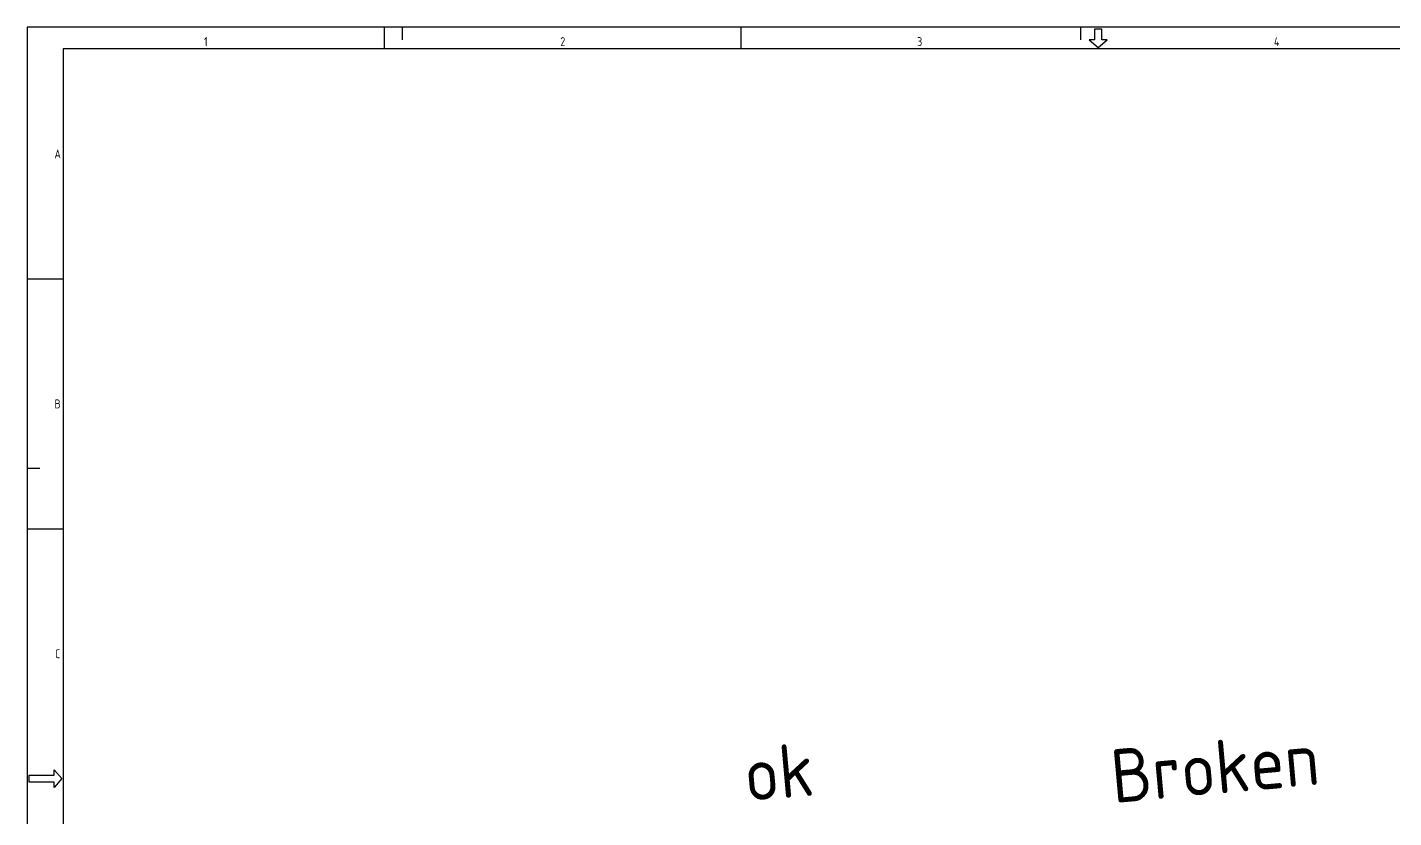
# Model space of a CAD drawing. Extents: x 0 to 1189, y 0 to 841.
# Drawn here: x 0 to 766, y 398 to 841 of the extents above; entities that cross this region are included whole.
import ezdxf
from ezdxf.enums import TextEntityAlignment as Align

# ---------------------------------------------------------------- set-up
doc = ezdxf.new("R2010")
doc.units = 0
doc.layers.get('0').update_dxf_attribs({"linetype": 'CONTINUOUS'})
for name, color, linetype in [('ADM013gen', 5, 'CONTINUOUS'), ('ADM025gen', 7, 'CONTINUOUS'), ('ADM100gen', 4, 'CONTINUOUS')]:
    doc.layers.add(name, color=color, linetype=linetype)
doc.styles.add('Isocp', font='isocp.shx')
doc.styles.get("Standard").update_dxf_attribs({"font": 'isocp.shx'})

# ---------------------------------------------------------------- blocks, each defined once
blk = doc.blocks.new('FR-A0F')
blk.add_line((20, 812.69), (20, 812.69))
at = {"layer": 'ADM013gen', "linetype": 'Continuous'}
for p, q in [((210, 841), (210, 834)), ((590, 841), (590, 834))]:
    blk.add_line(p, q, dxfattribs=at)
at = {"layer": 'ADM013gen'}
blk.add_line((0, 593.97), (7, 593.97), dxfattribs=at)
at = {"layer": 'ADM025gen', "linetype": 'Continuous'}
for p, q in [((200, 841), (200, 829)), ((400, 829), (400, 841)), ((0, 700), (20, 700)), ((0, 560), (20, 560))]:
    blk.add_line(p, q, dxfattribs=at)
blk.add_lwpolyline([(0, 841), (0, 0), (1189, 0), (1189, 841)], close=True, dxfattribs=at)
for points in [[(595, 834), (600, 829.63), (605, 834), (602, 834), (602, 840), (598, 840), (598, 834), (595, 834)], [(14.95, 425), (19.31, 420), (14.95, 415), (14.95, 418), (1, 418), (1, 422), (14.95, 422), (14.95, 425)]]:
    blk.add_lwpolyline(points, dxfattribs=at)
at = {"layer": 'ADM100gen', "linetype": 'Continuous'}
blk.add_lwpolyline([(20, 829), (20, 10), (1179, 10), (1179, 829)], close=True, dxfattribs=at)
at = {"layer": 'ADM025gen', "linetype": 'Continuous', "width": 0.9}
for s, p in [('1', (100, 829)), ('2', (300, 829)), ('3', (500, 829)), ('4', (700, 829))]:
    blk.add_text(s, height=5, dxfattribs=at).set_placement(p, align=Align.BOTTOM_CENTER)
for s, p in [('A', (17, 770)), ('B', (17, 630)), ('C', (17, 490))]:
    blk.add_text(s, height=5, dxfattribs=at).set_placement(p, align=Align.MIDDLE)

msp = doc.modelspace()

# ---------------------------------------------------------------- block references
msp.add_blockref('FR-A0F', (0, 0))

# ---------------------------------------------------------------- texts
at = {"style": 'Isocp'}
for s, p in [('ok', (402.93, 407.2)), ('Broken', (608.55, 406.29))]:
    msp.add_text(s, height=30, rotation=5.11324, dxfattribs=at).set_placement(p)

doc.saveas('drawing.dxf')
